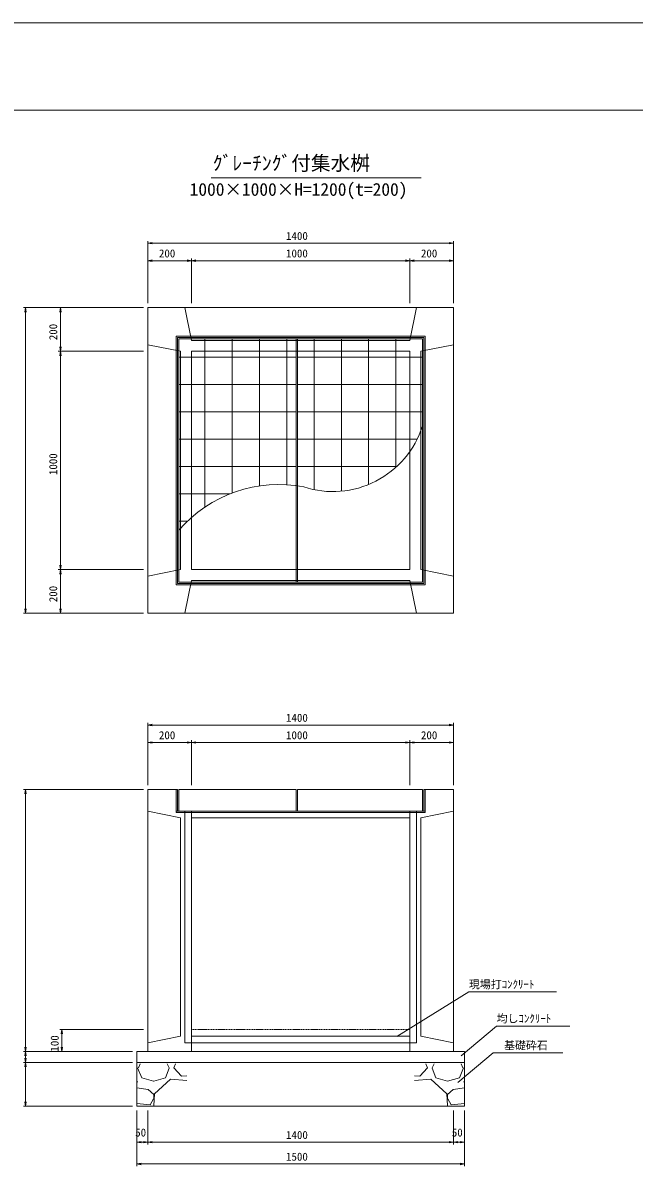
# Model space of a CAD drawing. Units: millimetres on the paper. Extents: x 0 to 841, y 0 to 594.
# Drawn here: x 372 to 512, y 332.2 to 594 of the extents above; entities that cross this region are included whole.
import ezdxf
from ezdxf.enums import TextEntityAlignment as Align

# ---------------------------------------------------------------- set-up
doc = ezdxf.new("R2010")
doc.units = ezdxf.units.MM
doc.linetypes.add('USER1', pattern=[0.375, 0.25, -0.125])
for name, color, linetype, lineweight in [('D-STR-DIM（寸法）', 7, 'Continuous', 18), ('D-STR-HTXT（旗揚げ）', 7, 'Continuous', 18), ('D-STR-STR1（構造物）', 4, 'Continuous', 18), ('D-STR-STRn（構造物）', 7, 'Continuous', 18), ('D-STR（構造物外形線）', 1, 'Continuous', 18), ('D-TTL(外枠）', 2, 'Continuous', 18), ('DEFPOINTS_2', 8, 'Continuous', 18)]:
    doc.layers.add(name, color=color, linetype=linetype, lineweight=lineweight)
doc.layers.add('D-STR-TXT（文字）', color=7, linetype='Continuous')
doc.layers.add('D-TTL-TXT（文字）', color=7, linetype='Continuous')
doc.styles.add('ＭＳ ゴシック', font='')
doc.styles.get('ＭＳ ゴシック').set_extended_font_data('MS Gothic')

msp = doc.modelspace()

# ---------------------------------------------------------------- linework, layer by layer
at = {"layer": 'D-STR-DIM（寸法）'}
for p, q in [((400.596, 529.789), (400.596, 544.039)), ((400.596, 543.539), (401.596, 543.706)), ((401.596, 543.372), (400.596, 543.539)), ((400.596, 543.539), (401.596, 543.539)), ((401.596, 543.539), (469.596, 543.539)), ((469.596, 543.706), (470.596, 543.539)), ((470.596, 543.539), (469.596, 543.372)), ((470.596, 543.539), (469.596, 543.539)), ((470.596, 529.789), (470.596, 544.039)), ((400.596, 529.789), (400.596, 540.039)), ((400.596, 539.539), (401.596, 539.706)), ((401.596, 539.372), (400.596, 539.539)), ((400.596, 539.539), (401.596, 539.539)), ((401.596, 539.539), (409.596, 539.539)), ((409.596, 539.706), (410.596, 539.539)), ((410.596, 539.539), (409.596, 539.372)), ((410.596, 539.539), (409.596, 539.539)), ((410.596, 529.789), (410.596, 540.039)), ((410.596, 529.789), (410.596, 540.039)), ((410.596, 539.539), (411.596, 539.706)), ((411.596, 539.372), (410.596, 539.539)), ((410.596, 539.539), (411.596, 539.539)), ((411.596, 539.539), (459.596, 539.539)), ((459.596, 539.706), (460.596, 539.539)), ((460.596, 539.539), (459.596, 539.372)), ((460.596, 539.539), (459.596, 539.539)), ((460.596, 529.789), (460.596, 540.039)), ((460.596, 529.789), (460.596, 540.039)), ((460.596, 539.539), (461.596, 539.706)), ((461.596, 539.372), (460.596, 539.539)), ((460.596, 539.539), (461.596, 539.539)), ((461.596, 539.539), (469.596, 539.539)), ((469.596, 539.706), (470.596, 539.539)), ((470.596, 539.539), (469.596, 539.372)), ((470.596, 539.539), (469.596, 539.539)), ((470.596, 529.789), (470.596, 540.039)), ((399.596, 528.789), (372.096, 528.789)), ((372.429, 527.789), (372.596, 528.789)), ((372.596, 528.789), (372.762, 527.789)), ((372.596, 528.789), (372.596, 527.789)), ((372.596, 527.789), (372.596, 459.789)), ((399.596, 528.789), (380.096, 528.789)), ((380.429, 527.789), (380.596, 528.789)), ((380.596, 528.789), (380.762, 527.789)), ((380.596, 528.789), (380.596, 527.789)), ((380.596, 527.789), (380.596, 519.789)), ((399.596, 518.789), (380.096, 518.789)), ((399.596, 518.789), (380.096, 518.789)), ((380.596, 518.789), (380.429, 519.789)), ((380.429, 517.789), (380.596, 518.789)), ((380.762, 519.789), (380.596, 518.789)), ((380.596, 518.789), (380.596, 519.789)), ((380.596, 518.789), (380.762, 517.789)), ((380.596, 518.789), (380.596, 517.789)), ((380.596, 517.789), (380.596, 469.789)), ((399.596, 468.789), (380.096, 468.789)), ((399.596, 468.789), (380.096, 468.789)), ((380.596, 468.789), (380.429, 469.789)), ((380.429, 467.789), (380.596, 468.789)), ((380.762, 469.789), (380.596, 468.789)), ((380.596, 468.789), (380.596, 469.789)), ((380.596, 468.789), (380.762, 467.789)), ((380.596, 468.789), (380.596, 467.789)), ((380.596, 467.789), (380.596, 459.789)), ((399.596, 458.789), (372.096, 458.789)), ((372.596, 458.789), (372.429, 459.789)), ((372.762, 459.789), (372.596, 458.789)), ((372.596, 458.789), (372.596, 459.789)), ((399.596, 458.789), (380.096, 458.789)), ((380.596, 458.789), (380.429, 459.789)), ((380.762, 459.789), (380.596, 458.789)), ((380.596, 458.789), (380.596, 459.789)), ((400.596, 419.457), (400.596, 433.707)), ((400.596, 433.207), (401.596, 433.374)), ((401.596, 433.041), (400.596, 433.207)), ((400.596, 433.207), (401.596, 433.207)), ((401.596, 433.207), (469.596, 433.207)), ((469.596, 433.374), (470.596, 433.207)), ((470.596, 433.207), (469.596, 433.041)), ((470.596, 433.207), (469.596, 433.207)), ((470.596, 419.457), (470.596, 433.707)), ((400.596, 419.457), (400.596, 429.707)), ((400.596, 429.207), (401.596, 429.374)), ((409.596, 429.374), (410.596, 429.207)), ((410.596, 419.457), (410.596, 429.707)), ((410.596, 419.457), (410.596, 429.707)), ((410.596, 429.207), (411.596, 429.374)), ((459.596, 429.374), (460.596, 429.207)), ((460.596, 419.457), (460.596, 429.707)), ((460.596, 419.457), (460.596, 429.707)), ((460.596, 429.207), (461.596, 429.374)), ((469.596, 429.374), (470.596, 429.207)), ((470.596, 419.457), (470.596, 429.707)), ((401.596, 429.041), (400.596, 429.207)), ((400.596, 429.207), (401.596, 429.207)), ((401.596, 429.207), (409.596, 429.207)), ((410.596, 429.207), (409.596, 429.041)), ((410.596, 429.207), (409.596, 429.207)), ((411.596, 429.041), (410.596, 429.207)), ((410.596, 429.207), (411.596, 429.207)), ((411.596, 429.207), (459.596, 429.207)), ((460.596, 429.207), (459.596, 429.041)), ((460.596, 429.207), (459.596, 429.207)), ((461.596, 429.041), (460.596, 429.207)), ((460.596, 429.207), (461.596, 429.207)), ((461.596, 429.207), (469.596, 429.207)), ((470.596, 429.207), (469.596, 429.041)), ((470.596, 429.207), (469.596, 429.207)), ((399.596, 418.457), (372.096, 418.457)), ((372.429, 417.457), (372.596, 418.457)), ((372.596, 418.457), (372.762, 417.457)), ((372.596, 418.457), (372.596, 417.457)), ((372.596, 417.457), (372.596, 359.457)), ((399.596, 363.457), (380.43, 363.457)), ((380.763, 362.457), (380.93, 363.457)), ((380.93, 363.457), (381.097, 362.457)), ((380.93, 363.457), (380.93, 362.457)), ((380.93, 362.457), (380.93, 359.457)), ((372.596, 358.457), (372.429, 359.457)), ((372.762, 359.457), (372.596, 358.457)), ((372.596, 358.457), (372.596, 359.457)), ((380.93, 358.457), (380.763, 359.457)), ((381.097, 359.457), (380.93, 358.457)), ((380.93, 358.457), (380.93, 359.457)), ((397.096, 358.457), (372.096, 358.457)), ((394.596, 358.457), (372.096, 358.457)), ((372.429, 357.457), (372.596, 358.457)), ((372.596, 355.957), (372.429, 356.957)), ((372.596, 358.457), (372.762, 357.457)), ((372.596, 358.457), (372.596, 357.457)), ((372.596, 357.457), (372.596, 356.957)), ((372.762, 356.957), (372.596, 355.957)), ((372.596, 355.957), (372.596, 356.957)), ((397.096, 358.457), (380.43, 358.457)), ((397.096, 355.957), (372.096, 355.957)), ((397.096, 355.957), (372.096, 355.957)), ((372.429, 354.957), (372.596, 355.957)), ((372.596, 355.957), (372.762, 354.957)), ((372.596, 355.957), (372.596, 354.957)), ((372.596, 354.957), (372.596, 346.957)), ((397.096, 345.957), (372.096, 345.957)), ((372.596, 345.957), (372.429, 346.957)), ((372.762, 346.957), (372.596, 345.957)), ((372.596, 345.957), (372.596, 346.957)), ((398.096, 344.957), (398.096, 337.164)), ((398.096, 344.957), (398.096, 332.197)), ((400.596, 344.957), (400.596, 337.164)), ((400.596, 344.957), (400.596, 337.164)), ((470.596, 344.957), (470.596, 337.164)), ((470.596, 344.957), (470.596, 337.164)), ((473.096, 344.957), (473.096, 337.164)), ((473.096, 344.957), (473.096, 332.197)), ((398.096, 337.664), (399.096, 337.831)), ((399.596, 337.831), (400.596, 337.664)), ((400.596, 337.664), (401.596, 337.831)), ((469.596, 337.831), (470.596, 337.664)), ((470.596, 337.664), (471.596, 337.831)), ((472.096, 337.831), (473.096, 337.664)), ((399.096, 337.498), (398.096, 337.664)), ((398.096, 337.664), (399.096, 337.664)), ((399.596, 337.664), (399.096, 337.664)), ((400.596, 337.664), (399.596, 337.498)), ((400.596, 337.664), (399.596, 337.664)), ((401.596, 337.498), (400.596, 337.664)), ((400.596, 337.664), (401.596, 337.664)), ((469.596, 337.664), (401.596, 337.664)), ((470.596, 337.664), (469.596, 337.498)), ((470.596, 337.664), (469.596, 337.664)), ((471.596, 337.498), (470.596, 337.664)), ((470.596, 337.664), (471.596, 337.664)), ((471.596, 337.664), (472.096, 337.664)), ((473.096, 337.664), (472.096, 337.498)), ((473.096, 337.664), (472.096, 337.664)), ((398.096, 332.697), (399.096, 332.863)), ((399.096, 332.53), (398.096, 332.697)), ((398.096, 332.697), (399.096, 332.697)), ((472.096, 332.697), (399.096, 332.697)), ((472.096, 332.863), (473.096, 332.697)), ((473.096, 332.697), (472.096, 332.53)), ((473.096, 332.697), (472.096, 332.697))]:
    msp.add_line(p, q, dxfattribs=at)
at = {"layer": 'D-STR-HTXT（旗揚げ）'}
for p, q in [((415.104, 558.497), (463.212, 558.497)), ((457.643, 361.883), (474.118, 372.098)), ((494.153, 372.098), (474.118, 372.098)), ((472.352, 357.459), (480.475, 364.269)), ((497.243, 364.269), (480.475, 364.269)), ((471.555, 351.332), (479.678, 358.141)), ((495.652, 358.141), (479.678, 358.141))]:
    msp.add_line(p, q, dxfattribs=at)
at = {"layer": 'D-STR-STR1（構造物）'}
for p, q in [((407.121, 465.314), (407.121, 522.264)), ((464.071, 522.264), (407.121, 522.264)), ((463.771, 521.964), (407.421, 521.964)), ((407.421, 465.614), (407.421, 521.964)), ((463.471, 521.664), (407.721, 521.664)), ((407.721, 465.914), (407.721, 521.664)), ((413.664, 518.789), (413.664, 521.664)), ((419.914, 518.789), (419.914, 521.664)), ((426.164, 518.789), (426.164, 521.664)), ((432.414, 518.789), (432.414, 521.664)), ((434.571, 465.914), (434.571, 521.664)), ((434.871, 465.914), (434.871, 521.664)), ((438.664, 518.789), (438.664, 521.664)), ((444.914, 518.789), (444.914, 521.664)), ((451.164, 518.789), (451.164, 521.664)), ((457.414, 518.789), (457.414, 521.664)), ((463.471, 465.914), (463.471, 521.664)), ((463.771, 465.614), (463.771, 521.964)), ((464.071, 465.314), (464.071, 522.264)), ((413.664, 483.124), (413.664, 518.789)), ((419.914, 486.361), (419.914, 518.789)), ((426.164, 487.976), (426.164, 518.789)), ((432.414, 488.232), (432.414, 518.789)), ((438.664, 487.106), (438.664, 518.789)), ((444.914, 486.757), (444.914, 518.789)), ((451.164, 488.289), (451.164, 518.789)), ((457.414, 492.234), (457.414, 518.789)), ((410.596, 517.419), (407.721, 517.419)), ((434.571, 517.419), (410.596, 517.419)), ((460.596, 517.419), (434.871, 517.419)), ((463.471, 517.419), (460.596, 517.419)), ((410.596, 511.169), (407.721, 511.169)), ((434.571, 511.169), (410.596, 511.169)), ((460.596, 511.169), (434.871, 511.169)), ((463.471, 511.169), (460.596, 511.169)), ((410.596, 504.919), (407.721, 504.919)), ((434.571, 504.919), (410.596, 504.919)), ((460.596, 504.919), (434.871, 504.919)), ((463.471, 504.919), (460.596, 504.919)), ((410.596, 498.669), (407.721, 498.669)), ((434.571, 498.669), (410.596, 498.669)), ((460.596, 498.669), (434.871, 498.669)), ((462.272, 498.669), (460.596, 498.669)), ((410.596, 492.419), (407.721, 492.419)), ((434.571, 492.419), (410.596, 492.419)), ((457.616, 492.419), (434.871, 492.419)), ((410.596, 486.169), (407.721, 486.169)), ((419.418, 486.169), (410.596, 486.169)), ((409.702, 479.919), (407.721, 479.919)), ((464.071, 465.314), (407.121, 465.314)), ((463.771, 465.614), (407.421, 465.614)), ((463.471, 465.914), (407.721, 465.914)), ((407.121, 418.457), (407.121, 415.807)), ((407.121, 418.457), (407.121, 413.157)), ((407.421, 418.457), (407.121, 418.457)), ((407.121, 413.307), (407.121, 418.457)), ((407.421, 413.457), (407.421, 418.457)), ((407.721, 418.457), (408.021, 418.457)), ((408.021, 418.457), (407.721, 418.457)), ((407.721, 418.457), (434.571, 418.457)), ((407.721, 413.457), (407.721, 418.457)), ((434.271, 418.457), (432.801, 418.457)), ((434.571, 418.457), (434.571, 413.457)), ((434.871, 418.457), (435.171, 418.457)), ((435.171, 418.457), (434.871, 418.457)), ((434.871, 418.457), (463.471, 418.457)), ((434.871, 413.457), (434.871, 418.457)), ((463.471, 418.457), (463.471, 413.457)), ((463.771, 418.457), (464.071, 418.457)), ((463.771, 413.457), (463.771, 418.457)), ((464.071, 418.457), (464.071, 413.157)), ((464.071, 413.307), (464.071, 418.457)), ((407.121, 413.157), (464.071, 413.157)), ((434.571, 413.457), (407.421, 413.457)), ((463.771, 413.457), (434.871, 413.457))]:
    msp.add_line(p, q, dxfattribs=at)
at = {"layer": 'D-STR-STR1（構造物）', "color": 7}
for p, q in [((407.421, 418.457), (407.421, 413.457)), ((463.771, 418.457), (463.771, 413.457)), ((409.096, 413.457), (462.096, 413.457))]:
    msp.add_line(p, q, dxfattribs=at)
at = {"layer": 'D-STR-STR1（構造物）', "color": 7, "linetype": 'USER1'}
msp.add_line((410.596, 363.457), (460.596, 363.457), dxfattribs=at)
at = {"layer": 'D-STR-STR1（構造物）'}
for centre, radius, start, end in [((442.976, 508.184), 21.514, 251.96728, 342.2889), ((430.514, 458.243), 30.049, 78.86599, 139.33365)]:
    msp.add_arc(centre, radius, start, end, dxfattribs=at)
at = {"layer": 'D-STR-STRn（構造物）'}
for p, q in [((398.096, 358.457), (398.096, 345.957)), ((400.596, 358.457), (398.096, 358.457)), ((470.596, 358.457), (473.096, 358.457)), ((473.096, 358.457), (473.096, 345.957)), ((473.096, 355.957), (398.096, 355.957)), ((398.274, 354.675), (399.231, 352.441)), ((398.448, 354.679), (398.869, 355.661)), ((404.666, 352.43), (405.464, 354.664)), ((405.006, 355.661), (405.461, 354.676)), ((406.574, 354.672), (406.945, 355.661)), ((408.33, 352.785), (406.575, 354.7)), ((462.861, 352.785), (464.617, 354.7)), ((464.617, 354.672), (464.246, 355.661)), ((466.526, 352.43), (465.728, 354.664)), ((466.186, 355.661), (465.731, 354.676)), ((472.918, 354.675), (471.96, 352.441)), ((472.744, 354.679), (472.323, 355.661)), ((398.279, 351.483), (398.096, 351.544)), ((398.096, 351.388), (398.26, 351.487)), ((399.22, 352.426), (401.933, 351.628)), ((401.962, 351.627), (404.675, 352.425)), ((405.791, 352.123), (402.121, 348.771)), ((409.559, 351.783), (405.782, 352.097)), ((409.559, 352.886), (408.312, 352.778)), ((461.633, 352.886), (462.879, 352.778)), ((461.633, 351.783), (465.41, 352.097)), ((465.4, 352.123), (469.071, 348.771)), ((469.229, 351.627), (466.516, 352.425)), ((471.972, 352.426), (469.259, 351.628)), ((472.913, 351.483), (473.096, 351.544)), ((473.096, 351.388), (472.932, 351.487)), ((400.691, 349.74), (398.096, 350.129)), ((401.964, 348.591), (400.687, 349.708)), ((401.946, 347.653), (401.946, 348.611)), ((402.11, 348.765), (401.982, 346.085)), ((469.082, 348.765), (469.209, 346.085)), ((469.228, 348.591), (470.504, 349.708)), ((469.245, 347.653), (469.245, 348.611)), ((470.5, 349.74), (473.096, 350.129)), ((398.096, 346.577), (401.154, 346.21)), ((398.096, 345.957), (473.096, 345.957)), ((401.129, 346.21), (401.927, 347.646)), ((470.063, 346.21), (469.265, 347.646)), ((473.096, 346.577), (470.037, 346.21))]:
    msp.add_line(p, q, dxfattribs=at)
at = {"layer": 'D-STR（構造物外形線）'}
for p, q in [((400.596, 458.789), (400.596, 528.789)), ((400.596, 528.789), (470.596, 528.789)), ((409.096, 528.789), (410.596, 521.289)), ((460.596, 521.289), (462.096, 528.789)), ((470.596, 458.789), (470.596, 528.789)), ((410.596, 521.289), (460.596, 521.289)), ((400.596, 520.289), (408.096, 518.789)), ((408.096, 518.789), (408.096, 468.789)), ((410.596, 518.789), (410.596, 468.789)), ((410.596, 518.789), (460.596, 518.789)), ((460.596, 468.789), (460.596, 518.789)), ((470.596, 520.289), (463.096, 518.789)), ((463.096, 518.789), (463.096, 468.789)), ((408.096, 468.789), (400.596, 467.289)), ((410.596, 468.789), (460.596, 468.789)), ((463.096, 468.789), (470.596, 467.289)), ((409.096, 458.789), (410.596, 466.289)), ((410.596, 466.289), (460.596, 466.289)), ((460.596, 466.289), (462.096, 458.789)), ((400.596, 458.789), (470.596, 458.789)), ((407.121, 418.457), (400.596, 418.457)), ((400.596, 418.457), (400.596, 358.457)), ((407.121, 418.457), (407.121, 413.457)), ((470.596, 418.457), (464.071, 418.457)), ((464.071, 418.457), (464.071, 413.457)), ((470.596, 358.457), (470.596, 418.457)), ((400.596, 413.457), (408.096, 411.957)), ((407.121, 413.457), (464.071, 413.457)), ((408.096, 411.957), (408.096, 361.957)), ((409.096, 360.457), (409.096, 413.457)), ((410.596, 413.457), (410.596, 358.457)), ((410.596, 361.957), (410.596, 411.957)), ((410.596, 411.957), (460.596, 411.957)), ((460.596, 413.457), (460.596, 358.457)), ((460.596, 411.957), (460.596, 361.957)), ((462.096, 413.457), (462.096, 360.457)), ((470.596, 413.457), (463.096, 411.957)), ((463.096, 411.957), (463.096, 361.957)), ((408.096, 361.957), (400.596, 360.457)), ((460.596, 361.957), (410.596, 361.957)), ((463.096, 361.957), (470.596, 360.457)), ((462.096, 360.457), (409.096, 360.457)), ((400.596, 358.457), (470.596, 358.457))]:
    msp.add_line(p, q, dxfattribs=at)
at = {"layer": 'D-TTL(外枠）'}
msp.add_line((23, 574), (818, 574), dxfattribs=at)
at = {"layer": 'DEFPOINTS_2'}
msp.add_line((0, 594), (841, 594), dxfattribs=at)

# ---------------------------------------------------------------- texts
at = {"layer": 'D-STR-DIM（寸法）', "style": 'ＭＳ ゴシック'}
for s, p in [('1400', (432.252, 543.739)), ('200', (403.147, 539.739)), ('1000', (432.252, 539.739)), ('200', (463.147, 539.739)), ('1400', (432.252, 433.407)), ('200', (403.147, 429.407)), ('1000', (432.252, 429.407)), ('200', (463.147, 429.407)), ('50', (397.715, 338.424)), ('50', (470.215, 338.424)), ('1400', (432.252, 337.864)), ('1500', (432.252, 332.897))]:
    msp.add_text(s, height=1.833, dxfattribs=at).set_placement(p, align=Align.BOTTOM_LEFT)
for s, p in [('200', (380.396, 521.34)), ('1000', (380.396, 490.445)), ('200', (380.396, 461.34)), ('100', (380.73, 358.426))]:
    msp.add_text(s, height=1.833, rotation=90, dxfattribs=at).set_placement(p, align=Align.BOTTOM_LEFT)
at = {"layer": 'D-STR-TXT（文字）', "style": 'ＭＳ ゴシック'}
for s, p in [('現場打ｺﾝｸﾘｰﾄ', (474.118, 372.35)), ('均しｺﾝｸﾘｰﾄ', (480.475, 364.521)), ('基礎砕石', (482.178, 358.394))]:
    msp.add_text(s, height=1.833, dxfattribs=at).set_placement(p, align=Align.BOTTOM_LEFT)
at = {"layer": 'D-TTL-TXT（文字）', "style": 'ＭＳ ゴシック'}
for s, height, p in [('ｸﾞﾚｰﾁﾝｸﾞ付集水桝', 3.299, (415.454, 559.24)), ('1000×1000×H=1200(t=200)', 2.933, (410.176, 553.517))]:
    msp.add_text(s, height=height, dxfattribs=at).set_placement(p, align=Align.BOTTOM_LEFT)

doc.saveas('drawing.dxf')
